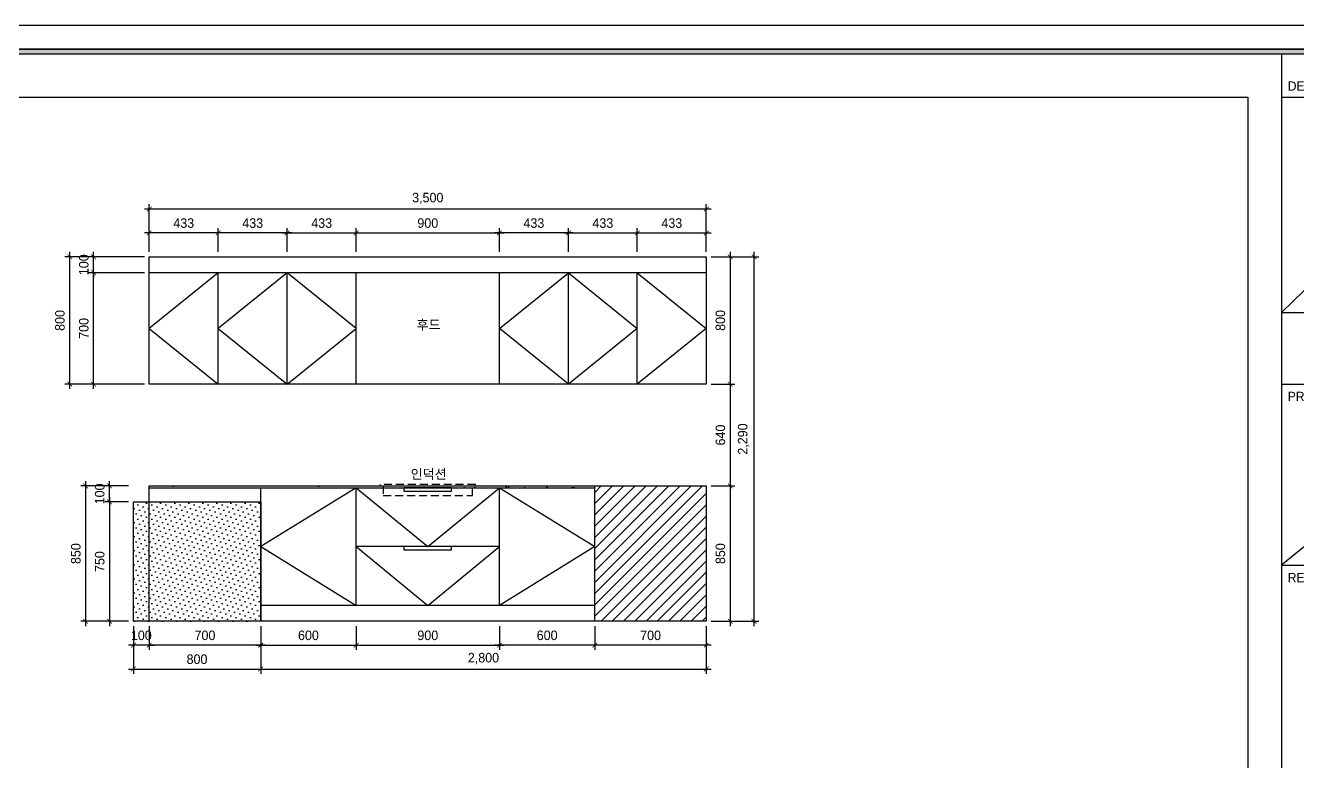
# Model space of a CAD drawing. Header units: inches. Extents: x 69359 to 144970, y -4972 to 56514.
# Drawn here: x 122345 to 130338, y 32766 to 37391 of the extents above; entities that cross this region are included whole.
import ezdxf
from ezdxf.enums import TextEntityAlignment as Align

# ---------------------------------------------------------------- set-up
doc = ezdxf.new("R2010")
doc.units = ezdxf.units.IN
doc.header["$LTSCALE"] = 50
doc.header["$MEASUREMENT"] = 0
doc.linetypes.add('DASHED', pattern=[0.75, 0.5, -0.25])
doc.linetypes.add('DASHEDX2', pattern=[1.5, 1, -0.5])
for name, color, linetype in [('03-WAL NEW', 3, 'Continuous'), ('06-FUR', 6, 'Continuous'), ('06-LIGHT', 4, 'Continuous'), ('07-DIM WAL', 5, 'Continuous'), ('FORM(YOURNAME)-1', 1, 'Continuous'), ('FORM(YOURNAME)-11', 1, 'Continuous'), ('FUR', 8, 'DASHED')]:
    doc.layers.add(name, color=color, linetype=linetype)
doc.styles.add('HY 울릉도 L', font='')
doc.styles.add('YOURNAME', font='HY울릉도M.TTF')
doc.styles.add('코레일둥고', font='Korail_Round_Gothic_Medium.ttf')
doc.styles.get('HY 울릉도 L').set_extended_font_data('HY울릉도L')
doc.dimstyles.new('30', dxfattribs={"dimscale": 30, "dimtxt": 2, "dimasz": 1, "dimexe": 1, "dimexo": 1, "dimgap": 1, "dimtad": 1, "dimdec": 0, "dimrnd": 0.05, "dimdsep": 46, "dimlunit": 6, "dimtxsty": 'HY 울릉도 L', "dimblk": 'ARCHTICK', "dimcen": 2.5, "dimdle": 1, "dimclrd": 133, "dimclre": 133, "dimclrt": 30, "dimadec": 0, "dimazin": 0, "dimtfac": 1, "dimtdec": 0, "dimtix": 1, "dimtmove": 2, "dimatfit": 3, "dimldrblk": 'ARCHTICK', "dimfxl": 1, "dimlwd": -1, "dimlwe": -1, "dimarcsym": 0})

# ---------------------------------------------------------------- blocks, each defined once
blk = doc.blocks.new('FORM-ELEVATION')
at = {"layer": 'FORM(YOURNAME)-11'}
h = blk.add_hatch(color=256, dxfattribs=at)
h.dxf.hatch_style = 1
h.paths.add_polyline_path([(-10309, 35708), (71691, 35708), (71691, 35508), (-10309, 35508)])
h.paths.add_polyline_path([(-10309, -21492), (71691, -21492), (71691, -21692), (-10309, -21692)])
at = {"layer": 'Defpoints', "color": 158}
for p, q in [((62481, 35508), (62481, -21492)), ((62481, 33708), (71691, 33708)), ((62481, 24686), (71691, 33708)), ((62481, 24686), (71691, 24686)), ((71691, 21686), (62481, 14097))]:
    blk.add_line(p, q, dxfattribs=at)
for points in [[(-10309, -21692), (71691, -21692), (71691, 35708), (-10309, 35708)], [(-8309, 33708), (61071, 33708), (61071, -19692), (-8309, -19692)]]:
    blk.add_lwpolyline(points, close=True, dxfattribs=at)
at = {"layer": 'FORM(YOURNAME)-11', "color": 14}
for p, q in [((62481, 21686), (71691, 21686)), ((62481, 14097), (71691, 14097))]:
    blk.add_line(p, q, dxfattribs=at)
at = {"layer": 'FORM(YOURNAME)-11', "color": 250}
blk.add_lwpolyline([(-11309, -22692), (72691, -22692), (72691, 36708), (-11309, 36708)], close=True, dxfattribs=at)
at = {"layer": 'FORM(YOURNAME)-11'}
blk.add_lwpolyline([(-10309, 35708), (71691, 35708), (71691, 35508), (-10309, 35508)], close=True, dxfattribs=at)
at = {"layer": 'FORM(YOURNAME)-11', "color": 14, "style": 'YOURNAME'}
for s, p in [('DESIGN BY.', (62739, 34170)), ('PROJECT.', (62739, 21172)), ('REMARK.', (62739, 13582))]:
    blk.add_text(s, height=386.1, dxfattribs=at).set_placement(p, align=Align.MIDDLE_LEFT)
at = {"layer": 'FORM(YOURNAME)-11', "color": 3, "style": 'YOURNAME'}
for tag, height, p in [('1', 450, (71041, -1219)), ('2', 450, (71041, -1863)), ('3', 450, (71041, -3150)), ('4', 450, (71041, -5081)), ('5', 515, (71041, -7398)), ('6', 515, (71041, -9650)), ('7', 515, (71041, -11903)), ('8', 515, (71041, -14155)), ('9', 515, (71041, -16408)), ('10', 515, (66791, -18596)), ('11', 515, (71041, -18660)), ('12', 515, (66791, -20848)), ('13', 515, (71041, -20848))]:
    blk.add_attdef(tag, text='', height=height, dxfattribs=at).set_placement(p, align=Align.MIDDLE_RIGHT)
blk = doc.blocks.new('_ArchTick')
at = {"color": 0, "linetype": 'ByBlock', "const_width": 0.15}
blk.add_lwpolyline([(-0.5, -0.5), (0.5, 0.5)], dxfattribs=at)
blk = doc.blocks.new('*D119')
at = {"layer": '07-DIM WAL', "color": 133, "transparency": 16777216}
for p, q in [((126653.3, 36237.4), (123093.3, 36237.4)), ((123123.3, 35967.4), (123123.3, 36267.4)), ((126623.3, 35967.4), (126623.3, 36267.4))]:
    blk.add_line(p, q, dxfattribs=at)
at = {"layer": 'Defpoints', "color": 0, "transparency": 16777216}
for p in [(123123.3, 36237.4), (123123.3, 35937.4), (126623.3, 35937.4)]:
    blk.add_point(p, dxfattribs=at)
at = {"layer": '07-DIM WAL', "color": 133, "transparency": 16777216, "xscale": 30, "yscale": 30, "zscale": 30, "rotation": 180}
blk.add_blockref('_ArchTick', (123123.3, 36237.4), dxfattribs=at)
at = {"layer": '07-DIM WAL', "color": 133, "transparency": 16777216, "xscale": 30, "yscale": 30, "zscale": 30}
blk.add_blockref('_ArchTick', (126623.3, 36237.4), dxfattribs=at)
at = {"layer": '07-DIM WAL', "color": 30, "transparency": 16777216, "insert": (124873.3, 36303.4), "char_height": 60, "attachment_point": 5, "style": 'HY 울릉도 L'}
blk.add_mtext('3,500', dxfattribs=at)
blk = doc.blocks.new('*D120')
at = {"layer": '07-DIM WAL', "color": 133, "transparency": 16777216}
for p, q in [((124393.3, 36087.4), (125353.3, 36087.4)), ((124423.3, 35967.4), (124423.3, 36117.4)), ((125323.3, 35967.4), (125323.3, 36117.4))]:
    blk.add_line(p, q, dxfattribs=at)
at = {"layer": 'Defpoints', "color": 0, "transparency": 16777216}
for p in [(125323.3, 36087.4), (124423.3, 35937.4), (125323.3, 35937.4)]:
    blk.add_point(p, dxfattribs=at)
at = {"layer": '07-DIM WAL', "color": 133, "transparency": 16777216, "xscale": 30, "yscale": 30, "zscale": 30, "rotation": 180}
blk.add_blockref('_ArchTick', (124423.3, 36087.4), dxfattribs=at)
at = {"layer": '07-DIM WAL', "color": 133, "transparency": 16777216, "xscale": 30, "yscale": 30, "zscale": 30}
blk.add_blockref('_ArchTick', (125323.3, 36087.4), dxfattribs=at)
at = {"layer": '07-DIM WAL', "color": 30, "transparency": 16777216, "insert": (124873.3, 36148.7), "char_height": 60, "attachment_point": 5, "style": 'HY 울릉도 L'}
blk.add_mtext('900', dxfattribs=at)
blk = doc.blocks.new('*D121')
at = {"layer": '07-DIM WAL', "color": 133, "transparency": 16777216}
for p, q in [((126653.3, 35937.4), (126803.3, 35937.4)), ((126773.3, 35967.4), (126773.3, 35107.4)), ((126653.3, 35137.4), (126803.3, 35137.4))]:
    blk.add_line(p, q, dxfattribs=at)
at = {"layer": 'Defpoints', "color": 0, "transparency": 16777216}
for p in [(126623.3, 35937.4), (126623.3, 35137.4), (126773.3, 35137.4)]:
    blk.add_point(p, dxfattribs=at)
at = {"layer": '07-DIM WAL', "color": 133, "transparency": 16777216, "xscale": 30, "yscale": 30, "zscale": 30}
for p, rotation in [((126773.3, 35937.4), 90), ((126773.3, 35137.4), 270)]:
    blk.add_blockref('_ArchTick', p, dxfattribs=dict(at, rotation=rotation))
at = {"layer": '07-DIM WAL', "color": 30, "transparency": 16777216, "insert": (126712, 35537.4), "char_height": 60, "attachment_point": 5, "rotation": 90, "style": 'HY 울릉도 L'}
blk.add_mtext('800', dxfattribs=at)
blk = doc.blocks.new('*D122')
at = {"layer": '07-DIM WAL', "color": 133, "transparency": 16777216}
for p, q in [((126653.3, 35137.4), (126803.3, 35137.4)), ((126773.3, 35167.4), (126773.3, 34467.4)), ((126653.3, 34497.4), (126803.3, 34497.4))]:
    blk.add_line(p, q, dxfattribs=at)
at = {"layer": 'Defpoints', "color": 0, "transparency": 16777216}
for p in [(126623.3, 35137.4), (126623.3, 34497.4), (126773.3, 34497.4)]:
    blk.add_point(p, dxfattribs=at)
at = {"layer": '07-DIM WAL', "color": 133, "transparency": 16777216, "xscale": 30, "yscale": 30, "zscale": 30}
for p, rotation in [((126773.3, 35137.4), 90), ((126773.3, 34497.4), 270)]:
    blk.add_blockref('_ArchTick', p, dxfattribs=dict(at, rotation=rotation))
at = {"layer": '07-DIM WAL', "color": 30, "transparency": 16777216, "insert": (126712, 34817.4), "char_height": 60, "attachment_point": 5, "rotation": 90, "style": 'HY 울릉도 L'}
blk.add_mtext('640', dxfattribs=at)
blk = doc.blocks.new('*D123')
at = {"layer": '07-DIM WAL', "color": 133, "transparency": 16777216}
for p, q in [((126653.3, 34497.4), (126803.3, 34497.4)), ((126773.3, 34527.4), (126773.3, 33617.4)), ((126653.3, 33647.4), (126803.3, 33647.4))]:
    blk.add_line(p, q, dxfattribs=at)
at = {"layer": 'Defpoints', "color": 0, "transparency": 16777216}
for p in [(126623.3, 34497.4), (126623.3, 33647.4), (126773.3, 33647.4)]:
    blk.add_point(p, dxfattribs=at)
at = {"layer": '07-DIM WAL', "color": 133, "transparency": 16777216, "xscale": 30, "yscale": 30, "zscale": 30}
for p, rotation in [((126773.3, 34497.4), 90), ((126773.3, 33647.4), 270)]:
    blk.add_blockref('_ArchTick', p, dxfattribs=dict(at, rotation=rotation))
at = {"layer": '07-DIM WAL', "color": 30, "transparency": 16777216, "insert": (126712, 34072.4), "char_height": 60, "attachment_point": 5, "rotation": 90, "style": 'HY 울릉도 L'}
blk.add_mtext('850', dxfattribs=at)
blk = doc.blocks.new('*D124')
at = {"layer": '07-DIM WAL', "color": 133, "transparency": 16777216}
for p, q in [((126653.3, 35937.4), (126953.3, 35937.4)), ((126923.3, 33617.4), (126923.3, 35967.4)), ((126653.3, 33647.4), (126953.3, 33647.4))]:
    blk.add_line(p, q, dxfattribs=at)
at = {"layer": 'Defpoints', "color": 0, "transparency": 16777216}
for p in [(126623.3, 35937.4), (126923.3, 35937.4), (126623.3, 33647.4)]:
    blk.add_point(p, dxfattribs=at)
at = {"layer": '07-DIM WAL', "color": 133, "transparency": 16777216, "xscale": 30, "yscale": 30, "zscale": 30}
for p, rotation in [((126923.3, 35937.4), 90), ((126923.3, 33647.4), 270)]:
    blk.add_blockref('_ArchTick', p, dxfattribs=dict(at, rotation=rotation))
at = {"layer": '07-DIM WAL', "color": 30, "transparency": 16777216, "insert": (126857.3, 34792.4), "char_height": 60, "attachment_point": 5, "rotation": 90, "style": 'HY 울릉도 L'}
blk.add_mtext('2,290', dxfattribs=at)
blk = doc.blocks.new('*D125')
at = {"layer": '07-DIM WAL', "color": 133, "transparency": 16777216}
for p, q in [((123023.3, 33617.4), (123023.3, 33317.4)), ((123823.3, 33617.4), (123823.3, 33317.4)), ((122993.3, 33347.4), (123853.3, 33347.4))]:
    blk.add_line(p, q, dxfattribs=at)
at = {"layer": 'Defpoints', "color": 0, "transparency": 16777216}
for p in [(123023.3, 33647.4), (123823.3, 33647.4), (123823.3, 33347.4)]:
    blk.add_point(p, dxfattribs=at)
at = {"layer": '07-DIM WAL', "color": 133, "transparency": 16777216, "xscale": 30, "yscale": 30, "zscale": 30, "rotation": 180}
blk.add_blockref('_ArchTick', (123023.3, 33347.4), dxfattribs=at)
at = {"layer": '07-DIM WAL', "color": 133, "transparency": 16777216, "xscale": 30, "yscale": 30, "zscale": 30}
blk.add_blockref('_ArchTick', (123823.3, 33347.4), dxfattribs=at)
at = {"layer": '07-DIM WAL', "color": 30, "transparency": 16777216, "insert": (123423.3, 33408.7), "char_height": 60, "attachment_point": 5, "style": 'HY 울릉도 L'}
blk.add_mtext('800', dxfattribs=at)
blk = doc.blocks.new('*D126')
at = {"layer": '07-DIM WAL', "color": 133, "transparency": 16777216}
for p, q in [((123123.3, 33617.4), (123123.3, 33467.4)), ((123823.3, 33617.4), (123823.3, 33467.4)), ((123853.3, 33497.4), (123093.3, 33497.4))]:
    blk.add_line(p, q, dxfattribs=at)
at = {"layer": 'Defpoints', "color": 0, "transparency": 16777216}
for p in [(123123.3, 33647.4), (123823.3, 33647.4), (123123.3, 33497.4)]:
    blk.add_point(p, dxfattribs=at)
at = {"layer": '07-DIM WAL', "color": 133, "transparency": 16777216, "xscale": 30, "yscale": 30, "zscale": 30, "rotation": 180}
blk.add_blockref('_ArchTick', (123123.3, 33497.4), dxfattribs=at)
at = {"layer": '07-DIM WAL', "color": 133, "transparency": 16777216, "xscale": 30, "yscale": 30, "zscale": 30}
blk.add_blockref('_ArchTick', (123823.3, 33497.4), dxfattribs=at)
at = {"layer": '07-DIM WAL', "color": 30, "transparency": 16777216, "insert": (123473.3, 33558.6), "char_height": 60, "attachment_point": 5, "style": 'HY 울릉도 L'}
blk.add_mtext('700', dxfattribs=at)
blk = doc.blocks.new('*D127')
at = {"layer": '07-DIM WAL', "color": 133, "transparency": 16777216}
for p, q in [((123023.3, 33617.4), (123023.3, 33467.4)), ((123123.3, 33617.4), (123123.3, 33467.4)), ((123023.3, 33497.4), (122993.3, 33497.4)), ((123123.3, 33497.4), (123023.3, 33497.4)), ((123123.3, 33497.4), (123153.3, 33497.4))]:
    blk.add_line(p, q, dxfattribs=at)
at = {"layer": 'Defpoints', "color": 0, "transparency": 16777216}
for p in [(123023.3, 33647.4), (123123.3, 33647.4), (123023.3, 33497.4)]:
    blk.add_point(p, dxfattribs=at)
at = {"layer": '07-DIM WAL', "color": 133, "transparency": 16777216, "xscale": 30, "yscale": 30, "zscale": 30}
blk.add_blockref('_ArchTick', (123023.3, 33497.4), dxfattribs=at)
at = {"layer": '07-DIM WAL', "color": 133, "transparency": 16777216, "xscale": 30, "yscale": 30, "zscale": 30, "rotation": 180}
blk.add_blockref('_ArchTick', (123123.3, 33497.4), dxfattribs=at)
at = {"layer": '07-DIM WAL', "color": 30, "transparency": 16777216, "insert": (123073.3, 33558.6), "char_height": 60, "attachment_point": 5, "style": 'HY 울릉도 L'}
blk.add_mtext('100', dxfattribs=at)
blk = doc.blocks.new('*D128')
at = {"layer": '07-DIM WAL', "color": 133, "transparency": 16777216}
for p, q in [((123823.3, 33617.4), (123823.3, 33317.4)), ((126623.3, 33617.4), (126623.3, 33317.4)), ((123793.3, 33347.4), (126653.3, 33347.4))]:
    blk.add_line(p, q, dxfattribs=at)
at = {"layer": 'Defpoints', "color": 0, "transparency": 16777216}
for p in [(123823.3, 33647.4), (126623.3, 33647.4), (126623.3, 33347.4)]:
    blk.add_point(p, dxfattribs=at)
at = {"layer": '07-DIM WAL', "color": 133, "transparency": 16777216, "xscale": 30, "yscale": 30, "zscale": 30, "rotation": 180}
blk.add_blockref('_ArchTick', (123823.3, 33347.4), dxfattribs=at)
at = {"layer": '07-DIM WAL', "color": 133, "transparency": 16777216, "xscale": 30, "yscale": 30, "zscale": 30}
blk.add_blockref('_ArchTick', (126623.3, 33347.4), dxfattribs=at)
at = {"layer": '07-DIM WAL', "color": 30, "transparency": 16777216, "insert": (125223.3, 33413.3), "char_height": 60, "attachment_point": 5, "style": 'HY 울릉도 L'}
blk.add_mtext('2,800', dxfattribs=at)
blk = doc.blocks.new('*D129')
at = {"layer": '07-DIM WAL', "color": 133, "transparency": 16777216}
for p, q in [((125923.3, 33617.4), (125923.3, 33467.4)), ((126623.3, 33617.4), (126623.3, 33467.4)), ((126653.3, 33497.4), (125893.3, 33497.4))]:
    blk.add_line(p, q, dxfattribs=at)
at = {"layer": 'Defpoints', "color": 0, "transparency": 16777216}
for p in [(125923.3, 33647.4), (126623.3, 33647.4), (125923.3, 33497.4)]:
    blk.add_point(p, dxfattribs=at)
at = {"layer": '07-DIM WAL', "color": 133, "transparency": 16777216, "xscale": 30, "yscale": 30, "zscale": 30, "rotation": 180}
blk.add_blockref('_ArchTick', (125923.3, 33497.4), dxfattribs=at)
at = {"layer": '07-DIM WAL', "color": 133, "transparency": 16777216, "xscale": 30, "yscale": 30, "zscale": 30}
blk.add_blockref('_ArchTick', (126623.3, 33497.4), dxfattribs=at)
at = {"layer": '07-DIM WAL', "color": 30, "transparency": 16777216, "insert": (126273.3, 33558.6), "char_height": 60, "attachment_point": 5, "style": 'HY 울릉도 L'}
blk.add_mtext('700', dxfattribs=at)
blk = doc.blocks.new('*D130')
at = {"layer": '07-DIM WAL', "color": 133, "transparency": 16777216}
for p, q in [((125323.3, 33617.4), (125323.3, 33467.4)), ((125923.3, 33617.4), (125923.3, 33467.4)), ((125953.3, 33497.4), (125293.3, 33497.4))]:
    blk.add_line(p, q, dxfattribs=at)
at = {"layer": 'Defpoints', "color": 0, "transparency": 16777216}
for p in [(125323.3, 33647.4), (125923.3, 33647.4), (125323.3, 33497.4)]:
    blk.add_point(p, dxfattribs=at)
at = {"layer": '07-DIM WAL', "color": 133, "transparency": 16777216, "xscale": 30, "yscale": 30, "zscale": 30, "rotation": 180}
blk.add_blockref('_ArchTick', (125323.3, 33497.4), dxfattribs=at)
at = {"layer": '07-DIM WAL', "color": 133, "transparency": 16777216, "xscale": 30, "yscale": 30, "zscale": 30}
blk.add_blockref('_ArchTick', (125923.3, 33497.4), dxfattribs=at)
at = {"layer": '07-DIM WAL', "color": 30, "transparency": 16777216, "insert": (125623.3, 33558.6), "char_height": 60, "attachment_point": 5, "style": 'HY 울릉도 L'}
blk.add_mtext('600', dxfattribs=at)
blk = doc.blocks.new('*D131')
at = {"layer": '07-DIM WAL', "color": 133, "transparency": 16777216}
for p, q in [((123823.3, 33617.4), (123823.3, 33467.4)), ((124423.3, 33617.4), (124423.3, 33467.4)), ((123793.3, 33497.4), (124453.3, 33497.4))]:
    blk.add_line(p, q, dxfattribs=at)
at = {"layer": 'Defpoints', "color": 0, "transparency": 16777216}
for p in [(123823.3, 33647.4), (124423.3, 33647.4), (124423.3, 33497.4)]:
    blk.add_point(p, dxfattribs=at)
at = {"layer": '07-DIM WAL', "color": 133, "transparency": 16777216, "xscale": 30, "yscale": 30, "zscale": 30, "rotation": 180}
blk.add_blockref('_ArchTick', (123823.3, 33497.4), dxfattribs=at)
at = {"layer": '07-DIM WAL', "color": 133, "transparency": 16777216, "xscale": 30, "yscale": 30, "zscale": 30}
blk.add_blockref('_ArchTick', (124423.3, 33497.4), dxfattribs=at)
at = {"layer": '07-DIM WAL', "color": 30, "transparency": 16777216, "insert": (124123.3, 33558.6), "char_height": 60, "attachment_point": 5, "style": 'HY 울릉도 L'}
blk.add_mtext('600', dxfattribs=at)
blk = doc.blocks.new('*D132')
at = {"layer": '07-DIM WAL', "color": 133, "transparency": 16777216}
for p, q in [((124423.3, 33617.4), (124423.3, 33467.4)), ((125323.3, 33617.4), (125323.3, 33467.4)), ((124393.3, 33497.4), (125353.3, 33497.4))]:
    blk.add_line(p, q, dxfattribs=at)
at = {"layer": 'Defpoints', "color": 0, "transparency": 16777216}
for p in [(124423.3, 33647.4), (125323.3, 33647.4), (125323.3, 33497.4)]:
    blk.add_point(p, dxfattribs=at)
at = {"layer": '07-DIM WAL', "color": 133, "transparency": 16777216, "xscale": 30, "yscale": 30, "zscale": 30, "rotation": 180}
blk.add_blockref('_ArchTick', (124423.3, 33497.4), dxfattribs=at)
at = {"layer": '07-DIM WAL', "color": 133, "transparency": 16777216, "xscale": 30, "yscale": 30, "zscale": 30}
blk.add_blockref('_ArchTick', (125323.3, 33497.4), dxfattribs=at)
at = {"layer": '07-DIM WAL', "color": 30, "transparency": 16777216, "insert": (124873.3, 33558.7), "char_height": 60, "attachment_point": 5, "style": 'HY 울릉도 L'}
blk.add_mtext('900', dxfattribs=at)
blk = doc.blocks.new('*D133')
at = {"layer": '07-DIM WAL', "color": 133, "transparency": 16777216}
for p, q in [((122993.3, 34397.4), (122843.3, 34397.4)), ((122873.3, 34427.4), (122873.3, 33617.4)), ((122993.3, 33647.4), (122843.3, 33647.4))]:
    blk.add_line(p, q, dxfattribs=at)
at = {"layer": 'Defpoints', "color": 0, "transparency": 16777216}
for p in [(123023.3, 34397.4), (122873.3, 33647.4), (123023.3, 33647.4)]:
    blk.add_point(p, dxfattribs=at)
at = {"layer": '07-DIM WAL', "color": 133, "transparency": 16777216, "xscale": 30, "yscale": 30, "zscale": 30}
for p, rotation in [((122873.3, 34397.4), 90), ((122873.3, 33647.4), 270)]:
    blk.add_blockref('_ArchTick', p, dxfattribs=dict(at, rotation=rotation))
at = {"layer": '07-DIM WAL', "color": 30, "transparency": 16777216, "insert": (122812, 34022.4), "char_height": 60, "attachment_point": 5, "rotation": 90, "style": 'HY 울릉도 L'}
blk.add_mtext('750', dxfattribs=at)
blk = doc.blocks.new('*D134')
at = {"layer": '07-DIM WAL', "color": 133, "transparency": 16777216}
for p, q in [((122993.3, 34497.4), (122843.3, 34497.4)), ((122873.3, 34497.4), (122873.3, 34527.4)), ((122873.3, 34397.4), (122873.3, 34497.4)), ((122993.3, 34397.4), (122843.3, 34397.4)), ((122873.3, 34397.4), (122873.3, 34367.4))]:
    blk.add_line(p, q, dxfattribs=at)
at = {"layer": 'Defpoints', "color": 0, "transparency": 16777216}
for p in [(122873.3, 34497.4), (123023.3, 34497.4), (123023.3, 34397.4)]:
    blk.add_point(p, dxfattribs=at)
at = {"layer": '07-DIM WAL', "color": 133, "transparency": 16777216, "xscale": 30, "yscale": 30, "zscale": 30}
for p, rotation in [((122873.3, 34497.4), 270), ((122873.3, 34397.4), 90)]:
    blk.add_blockref('_ArchTick', p, dxfattribs=dict(at, rotation=rotation))
at = {"layer": '07-DIM WAL', "color": 30, "transparency": 16777216, "insert": (122812, 34447.4), "char_height": 60, "attachment_point": 5, "rotation": 90, "style": 'HY 울릉도 L'}
blk.add_mtext('100', dxfattribs=at)
blk = doc.blocks.new('*D135')
at = {"layer": '07-DIM WAL', "color": 133, "transparency": 16777216}
for p, q in [((122993.3, 34497.4), (122693.3, 34497.4)), ((122723.3, 34527.4), (122723.3, 33617.4)), ((122993.3, 33647.4), (122693.3, 33647.4))]:
    blk.add_line(p, q, dxfattribs=at)
at = {"layer": 'Defpoints', "color": 0, "transparency": 16777216}
for p in [(123023.3, 34497.4), (122723.3, 33647.4), (123023.3, 33647.4)]:
    blk.add_point(p, dxfattribs=at)
at = {"layer": '07-DIM WAL', "color": 133, "transparency": 16777216, "xscale": 30, "yscale": 30, "zscale": 30}
for p, rotation in [((122723.3, 34497.4), 90), ((122723.3, 33647.4), 270)]:
    blk.add_blockref('_ArchTick', p, dxfattribs=dict(at, rotation=rotation))
at = {"layer": '07-DIM WAL', "color": 30, "transparency": 16777216, "insert": (122662, 34072.4), "char_height": 60, "attachment_point": 5, "rotation": 90, "style": 'HY 울릉도 L'}
blk.add_mtext('850', dxfattribs=at)
blk = doc.blocks.new('*D200')
at = {"layer": '07-DIM WAL', "color": 133, "transparency": 16777216}
for p, q in [((123093.3, 35837.4), (122743.3, 35837.4)), ((122773.3, 35107.4), (122773.3, 35867.4)), ((123093.3, 35137.4), (122743.3, 35137.4))]:
    blk.add_line(p, q, dxfattribs=at)
at = {"layer": 'Defpoints', "color": 0, "transparency": 16777216}
for p in [(122773.3, 35837.4), (123123.3, 35837.4), (123123.3, 35137.4)]:
    blk.add_point(p, dxfattribs=at)
at = {"layer": '07-DIM WAL', "color": 133, "transparency": 16777216, "xscale": 30, "yscale": 30, "zscale": 30}
for p, rotation in [((122773.3, 35837.4), 90), ((122773.3, 35137.4), 270)]:
    blk.add_blockref('_ArchTick', p, dxfattribs=dict(at, rotation=rotation))
at = {"layer": '07-DIM WAL', "color": 30, "transparency": 16777216, "insert": (122712, 35487.4), "char_height": 60, "attachment_point": 5, "rotation": 90, "style": 'HY 울릉도 L'}
blk.add_mtext('700', dxfattribs=at)
blk = doc.blocks.new('*D201')
at = {"layer": '07-DIM WAL', "color": 133, "transparency": 16777216}
for p, q in [((123093.3, 35937.4), (122743.3, 35937.4)), ((122773.3, 35937.4), (122773.3, 35967.4)), ((122773.3, 35837.4), (122773.3, 35937.4)), ((123093.3, 35837.4), (122743.3, 35837.4)), ((122773.3, 35837.4), (122773.3, 35807.4))]:
    blk.add_line(p, q, dxfattribs=at)
at = {"layer": 'Defpoints', "color": 0, "transparency": 16777216}
for p in [(122773.3, 35937.4), (123123.3, 35937.4), (123123.3, 35837.4)]:
    blk.add_point(p, dxfattribs=at)
at = {"layer": '07-DIM WAL', "color": 133, "transparency": 16777216, "xscale": 30, "yscale": 30, "zscale": 30}
for p, rotation in [((122773.3, 35937.4), 270), ((122773.3, 35837.4), 90)]:
    blk.add_blockref('_ArchTick', p, dxfattribs=dict(at, rotation=rotation))
at = {"layer": '07-DIM WAL', "color": 30, "transparency": 16777216, "insert": (122712, 35887.4), "char_height": 60, "attachment_point": 5, "rotation": 90, "style": 'HY 울릉도 L'}
blk.add_mtext('100', dxfattribs=at)
blk = doc.blocks.new('*D202')
at = {"layer": '07-DIM WAL', "color": 133, "transparency": 16777216}
for p, q in [((123093.3, 35937.4), (122593.3, 35937.4)), ((122623.3, 35107.4), (122623.3, 35967.4)), ((123093.3, 35137.4), (122593.3, 35137.4))]:
    blk.add_line(p, q, dxfattribs=at)
at = {"layer": 'Defpoints', "color": 0, "transparency": 16777216}
for p in [(122623.3, 35937.4), (123123.3, 35937.4), (123123.3, 35137.4)]:
    blk.add_point(p, dxfattribs=at)
at = {"layer": '07-DIM WAL', "color": 133, "transparency": 16777216, "xscale": 30, "yscale": 30, "zscale": 30}
for p, rotation in [((122623.3, 35937.4), 90), ((122623.3, 35137.4), 270)]:
    blk.add_blockref('_ArchTick', p, dxfattribs=dict(at, rotation=rotation))
at = {"layer": '07-DIM WAL', "color": 30, "transparency": 16777216, "insert": (122562, 35537.4), "char_height": 60, "attachment_point": 5, "rotation": 90, "style": 'HY 울릉도 L'}
blk.add_mtext('800', dxfattribs=at)
blk = doc.blocks.new('*D203')
at = {"layer": '07-DIM WAL', "color": 133, "transparency": 16777216}
for p, q in [((123959.9, 36087.4), (124453.3, 36087.4)), ((123989.9, 35967.4), (123989.9, 36117.4)), ((124423.3, 35967.4), (124423.3, 36117.4))]:
    blk.add_line(p, q, dxfattribs=at)
at = {"layer": 'Defpoints', "color": 0, "transparency": 16777216}
for p in [(124423.3, 36087.4), (123989.9, 35937.4), (124423.3, 35937.4)]:
    blk.add_point(p, dxfattribs=at)
at = {"layer": '07-DIM WAL', "color": 133, "transparency": 16777216, "xscale": 30, "yscale": 30, "zscale": 30, "rotation": 180}
blk.add_blockref('_ArchTick', (123989.9, 36087.4), dxfattribs=at)
at = {"layer": '07-DIM WAL', "color": 133, "transparency": 16777216, "xscale": 30, "yscale": 30, "zscale": 30}
blk.add_blockref('_ArchTick', (124423.3, 36087.4), dxfattribs=at)
at = {"layer": '07-DIM WAL', "color": 30, "transparency": 16777216, "insert": (124206.6, 36148.7), "char_height": 60, "attachment_point": 5, "style": 'HY 울릉도 L'}
blk.add_mtext('433', dxfattribs=at)
blk = doc.blocks.new('*D204')
at = {"layer": '07-DIM WAL', "color": 133, "transparency": 16777216}
for p, q in [((124019.9, 36087.4), (123526.6, 36087.4)), ((123556.6, 35967.4), (123556.6, 36117.4)), ((123989.9, 35967.4), (123989.9, 36117.4))]:
    blk.add_line(p, q, dxfattribs=at)
at = {"layer": 'Defpoints', "color": 0, "transparency": 16777216}
for p in [(123556.6, 36087.4), (123556.6, 35937.4), (123989.9, 35937.4)]:
    blk.add_point(p, dxfattribs=at)
at = {"layer": '07-DIM WAL', "color": 133, "transparency": 16777216, "xscale": 30, "yscale": 30, "zscale": 30, "rotation": 180}
blk.add_blockref('_ArchTick', (123556.6, 36087.4), dxfattribs=at)
at = {"layer": '07-DIM WAL', "color": 133, "transparency": 16777216, "xscale": 30, "yscale": 30, "zscale": 30}
blk.add_blockref('_ArchTick', (123989.9, 36087.4), dxfattribs=at)
at = {"layer": '07-DIM WAL', "color": 30, "transparency": 16777216, "insert": (123773.3, 36148.7), "char_height": 60, "attachment_point": 5, "style": 'HY 울릉도 L'}
blk.add_mtext('433', dxfattribs=at)
blk = doc.blocks.new('*D205')
at = {"layer": '07-DIM WAL', "color": 133, "transparency": 16777216}
for p, q in [((123586.6, 36087.4), (123093.3, 36087.4)), ((123123.3, 35967.4), (123123.3, 36117.4)), ((123556.6, 35967.4), (123556.6, 36117.4))]:
    blk.add_line(p, q, dxfattribs=at)
at = {"layer": 'Defpoints', "color": 0, "transparency": 16777216}
for p in [(123123.3, 36087.4), (123123.3, 35937.4), (123556.6, 35937.4)]:
    blk.add_point(p, dxfattribs=at)
at = {"layer": '07-DIM WAL', "color": 133, "transparency": 16777216, "xscale": 30, "yscale": 30, "zscale": 30, "rotation": 180}
blk.add_blockref('_ArchTick', (123123.3, 36087.4), dxfattribs=at)
at = {"layer": '07-DIM WAL', "color": 133, "transparency": 16777216, "xscale": 30, "yscale": 30, "zscale": 30}
blk.add_blockref('_ArchTick', (123556.6, 36087.4), dxfattribs=at)
at = {"layer": '07-DIM WAL', "color": 30, "transparency": 16777216, "insert": (123339.9, 36148.7), "char_height": 60, "attachment_point": 5, "style": 'HY 울릉도 L'}
blk.add_mtext('433', dxfattribs=at)
blk = doc.blocks.new('*D206')
at = {"layer": '07-DIM WAL', "color": 133, "transparency": 16777216}
for p, q in [((125786.6, 36087.4), (125293.3, 36087.4)), ((125323.3, 35967.4), (125323.3, 36117.4)), ((125756.6, 35967.4), (125756.6, 36117.4))]:
    blk.add_line(p, q, dxfattribs=at)
at = {"layer": 'Defpoints', "color": 0, "transparency": 16777216}
for p in [(125323.3, 36087.4), (125323.3, 35937.4), (125756.6, 35937.4)]:
    blk.add_point(p, dxfattribs=at)
at = {"layer": '07-DIM WAL', "color": 133, "transparency": 16777216, "xscale": 30, "yscale": 30, "zscale": 30, "rotation": 180}
blk.add_blockref('_ArchTick', (125323.3, 36087.4), dxfattribs=at)
at = {"layer": '07-DIM WAL', "color": 133, "transparency": 16777216, "xscale": 30, "yscale": 30, "zscale": 30}
blk.add_blockref('_ArchTick', (125756.6, 36087.4), dxfattribs=at)
at = {"layer": '07-DIM WAL', "color": 30, "transparency": 16777216, "insert": (125539.9, 36148.7), "char_height": 60, "attachment_point": 5, "style": 'HY 울릉도 L'}
blk.add_mtext('433', dxfattribs=at)
blk = doc.blocks.new('*D207')
at = {"layer": '07-DIM WAL', "color": 133, "transparency": 16777216}
for p, q in [((125726.6, 36087.4), (126219.9, 36087.4)), ((125756.6, 35967.4), (125756.6, 36117.4)), ((126189.9, 35967.4), (126189.9, 36117.4))]:
    blk.add_line(p, q, dxfattribs=at)
at = {"layer": 'Defpoints', "color": 0, "transparency": 16777216}
for p in [(126189.9, 36087.4), (125756.6, 35937.4), (126189.9, 35937.4)]:
    blk.add_point(p, dxfattribs=at)
at = {"layer": '07-DIM WAL', "color": 133, "transparency": 16777216, "xscale": 30, "yscale": 30, "zscale": 30, "rotation": 180}
blk.add_blockref('_ArchTick', (125756.6, 36087.4), dxfattribs=at)
at = {"layer": '07-DIM WAL', "color": 133, "transparency": 16777216, "xscale": 30, "yscale": 30, "zscale": 30}
blk.add_blockref('_ArchTick', (126189.9, 36087.4), dxfattribs=at)
at = {"layer": '07-DIM WAL', "color": 30, "transparency": 16777216, "insert": (125973.3, 36148.7), "char_height": 60, "attachment_point": 5, "style": 'HY 울릉도 L'}
blk.add_mtext('433', dxfattribs=at)
blk = doc.blocks.new('*D208')
at = {"layer": '07-DIM WAL', "color": 133, "transparency": 16777216}
for p, q in [((126159.9, 36087.4), (126653.3, 36087.4)), ((126189.9, 35967.4), (126189.9, 36117.4)), ((126623.3, 35967.4), (126623.3, 36117.4))]:
    blk.add_line(p, q, dxfattribs=at)
at = {"layer": 'Defpoints', "color": 0, "transparency": 16777216}
for p in [(126623.3, 36087.4), (126189.9, 35937.4), (126623.3, 35937.4)]:
    blk.add_point(p, dxfattribs=at)
at = {"layer": '07-DIM WAL', "color": 133, "transparency": 16777216, "xscale": 30, "yscale": 30, "zscale": 30, "rotation": 180}
blk.add_blockref('_ArchTick', (126189.9, 36087.4), dxfattribs=at)
at = {"layer": '07-DIM WAL', "color": 133, "transparency": 16777216, "xscale": 30, "yscale": 30, "zscale": 30}
blk.add_blockref('_ArchTick', (126623.3, 36087.4), dxfattribs=at)
at = {"layer": '07-DIM WAL', "color": 30, "transparency": 16777216, "insert": (126406.6, 36148.7), "char_height": 60, "attachment_point": 5, "style": 'HY 울릉도 L'}
blk.add_mtext('433', dxfattribs=at)

msp = doc.modelspace()

# ---------------------------------------------------------------- hatches: boundary and pattern name
at = {"layer": '03-WAL NEW'}
h = msp.add_hatch(dxfattribs=at)
h.set_pattern_fill('AR-SAND', color=8, scale=100, double=1)
h.set_pattern_definition([(37.5, (56980.91, -2970.47), (-6.29934, 192.68238), [0, -152, 0, -170, 0, -162.5]), (7.5, (56980.9, -2970.47), (176.9777, 282.2146), [0, -82, 0, -137, 0, -52.5]), (327.5, (56857.91, -2970.47), (311.4142, 0.5659), [0, -50, 0, -180, 0, -235]), (317.5, (56857.9, -2970.47), (300.6127, 87.7676), [0, -25, 0, -118, 0, -135])])
h.paths.add_polyline_path([(123223.3, 34497.4), (125923.3, 34497.4), (125923.3, 34485.4), (123223.3, 34485.4)])
h = msp.add_hatch(dxfattribs=at)
h.set_pattern_fill('_USER', color=8, scale=50, angle=45, pattern_type=0)
h.set_pattern_definition([(45, (56980.91, -7827.183), (-35.35534, 35.35534), [])])
h.paths.add_polyline_path([(126623.3, 33647.4), (125923.3, 33647.4), (125923.3, 34497.4), (126623.3, 34497.4)])
h = msp.add_hatch(dxfattribs=at)
h.set_pattern_fill('DOTS', color=8, scale=500, angle=45)
h.set_pattern_definition([(45, (56980.91, -7827.183), (-11.048543, 33.14563), [0, -31.25])])
h.paths.add_polyline_path([(123023.3, 33647.4), (123023.3, 34397.4), (123823.3, 34397.4), (123823.3, 33647.4)])

# ---------------------------------------------------------------- linework, layer by layer
at = {"layer": '06-FUR'}
for p, q in [((126623.3, 35837.4), (123123.3, 35837.4)), ((123556.6, 35137.4), (123556.6, 35837.4)), ((123989.9, 35137.4), (123989.9, 35837.4)), ((124423.3, 35137.4), (124423.3, 35837.4)), ((125323.3, 35137.4), (125323.3, 35837.4)), ((125756.6, 35137.4), (125756.6, 35837.4)), ((126189.9, 35137.4), (126189.9, 35837.4)), ((123123.3, 34485.4), (125923.3, 34485.4)), ((123823.3, 33647.4), (123823.3, 34485.4)), ((124423.3, 33747.4), (124423.3, 34485.4)), ((125323.3, 33747.4), (125323.3, 34485.4)), ((125323.3, 34116.4), (124423.3, 34116.4)), ((125923.3, 33747.4), (123823.3, 33747.4))]:
    msp.add_line(p, q, dxfattribs=at)
for points in [[(123123.3, 35937.4), (126623.3, 35937.4), (126623.3, 35137.4), (123123.3, 35137.4)], [(123123.3, 34497.4), (126623.3, 34497.4), (126623.3, 33647.4), (123123.3, 33647.4)], [(126623.3, 33647.4), (125923.3, 33647.4), (125923.3, 34497.4), (126623.3, 34497.4)]]:
    msp.add_lwpolyline(points, close=True, dxfattribs=at)
at = {"layer": '06-FUR', "color": 1}
for points in [[(123556.6, 35837.4), (123123.3, 35487.4), (123556.6, 35137.4)], [(123989.9, 35137.4), (124423.3, 35487.4), (123989.9, 35837.4), (123556.6, 35487.4), (123989.9, 35137.4)], [(125756.6, 35137.4), (125323.3, 35487.4), (125756.6, 35837.4), (126189.9, 35487.4), (125756.6, 35137.4)], [(126189.9, 35837.4), (126623.3, 35487.4), (126189.9, 35137.4)], [(124423.3, 34485.4), (123823.3, 34116.4), (124423.3, 33747.4)], [(124423.3, 34485.4), (124873.3, 34116.4), (125323.3, 34485.4)], [(125323.3, 34485.4), (125923.3, 34116.4), (125323.3, 33747.4)], [(124423.3, 34116.4), (124873.3, 33747.4), (125323.3, 34116.4)]]:
    msp.add_lwpolyline(points, dxfattribs=at)
at = {"layer": '06-FUR', "color": 7, "linetype": 'DASHEDX2'}
for points in [[(125173.3, 34497.4), (125173.3, 34507.4), (124573.3, 34507.4), (124573.3, 34497.4), (125173.3, 34497.4)], [(124593.3, 34497.4), (124593.3, 34438.4), (125153.3, 34438.4), (125153.3, 34497.4)]]:
    msp.add_lwpolyline(points, dxfattribs=at)
at = {"layer": '06-FUR'}
msp.add_lwpolyline([(123023.3, 33647.4), (123023.3, 34397.4), (123823.3, 34397.4), (123823.3, 33647.4), (123023.3, 33647.4)], dxfattribs=at)
at = {"layer": '06-LIGHT', "color": 1}
for points in [[(125023.3, 34485.4), (124723.3, 34485.4), (124723.3, 34465.4), (125023.3, 34465.4)], [(125023.3, 34116.4), (124723.3, 34116.4), (124723.3, 34096.4), (125023.3, 34096.4)]]:
    msp.add_lwpolyline(points, close=True, dxfattribs=at)

# ---------------------------------------------------------------- block references
at = {"layer": 'FORM(YOURNAME)-1', "xscale": 0.15, "yscale": 0.15, "zscale": 0.15}
msp.add_blockref('FORM-ELEVATION', (120866.1, 31884.3), dxfattribs=at)

# ---------------------------------------------------------------- texts
at = {"layer": 'FUR', "style": '코레일둥고'}
for s, p in [('후드', (124878.4, 35480.5)), ('인덕션', (124878.4, 34542.1))]:
    msp.add_text(s, height=60, dxfattribs=at).set_placement(p, align=Align.CENTER)

# ---------------------------------------------------------------- dimensions: what is measured, and where the dimension line sits
at = {"layer": '07-DIM WAL'}
for base, p1, p2, picture, middle in [((123123.3, 36237.4), (126623.3, 35937.4), (123123.3, 35937.4), '*D119', (124873.3, 36303.4)), ((123123.3, 36087.4), (123556.6, 35937.4), (123123.3, 35937.4), '*D205', (123339.9, 36148.7)), ((123556.6, 36087.4), (123989.9, 35937.4), (123556.6, 35937.4), '*D204', (123773.3, 36148.7)), ((124423.3, 36087.4), (123989.9, 35937.4), (124423.3, 35937.4), '*D203', (124206.6, 36148.7)), ((125323.3, 36087.4), (124423.3, 35937.4), (125323.3, 35937.4), '*D120', (124873.3, 36148.7)), ((123823.3, 33347.4), (123023.3, 33647.4), (123823.3, 33647.4), '*D125', (123423.3, 33408.7)), ((123023.3, 33497.4), (123123.3, 33647.4), (123023.3, 33647.4), '*D127', (123073.3, 33558.6)), ((123123.3, 33497.4), (123823.3, 33647.4), (123123.3, 33647.4), '*D126', (123473.3, 33558.6)), ((126623.3, 33347.4), (123823.3, 33647.4), (126623.3, 33647.4), '*D128', (125223.3, 33413.3)), ((124423.3, 33497.4), (123823.3, 33647.4), (124423.3, 33647.4), '*D131', (124123.3, 33558.6)), ((125323.3, 33497.4), (124423.3, 33647.4), (125323.3, 33647.4), '*D132', (124873.3, 33558.7)), ((125323.3, 33497.4), (125923.3, 33647.4), (125323.3, 33647.4), '*D130', (125623.3, 33558.6)), ((125923.3, 33497.4), (126623.3, 33647.4), (125923.3, 33647.4), '*D129', (126273.3, 33558.6))]:
    dim = msp.add_linear_dim(base=base, p1=p1, p2=p2, dimstyle='30', override={"dimfxl": 1.25, "dimarcsym": 2}, dxfattribs=at)
    dim.commit()
    dim.dimension.update_dxf_attribs({"geometry": picture, "text_midpoint": middle})
for base, p1, p2, angle, picture, middle in [((125323.3, 36087.4), (125756.6, 35937.4), (125323.3, 35937.4), 180, '*D206', (125539.9, 36148.7)), ((126189.9, 36087.4), (125756.6, 35937.4), (126189.9, 35937.4), 180, '*D207', (125973.3, 36148.7)), ((126623.3, 36087.4), (126189.9, 35937.4), (126623.3, 35937.4), 180, '*D208', (126406.6, 36148.7)), ((122623.3, 35937.4), (123123.3, 35137.4), (123123.3, 35937.4), 90, '*D202', (122562, 35537.4)), ((122773.3, 35937.4), (123123.3, 35837.4), (123123.3, 35937.4), 90, '*D201', (122712, 35887.4)), ((126773.3, 35137.4), (126623.3, 35937.4), (126623.3, 35137.4), 90, '*D121', (126712, 35537.4)), ((126923.3, 35937.4), (126623.3, 33647.4), (126623.3, 35937.4), 90, '*D124', (126857.3, 34792.4)), ((122773.3, 35837.4), (123123.3, 35137.4), (123123.3, 35837.4), 90, '*D200', (122712, 35487.4)), ((126773.3, 34497.4), (126623.3, 35137.4), (126623.3, 34497.4), 90, '*D122', (126712, 34817.4)), ((122723.3, 33647.4), (123023.3, 34497.4), (123023.3, 33647.4), 90, '*D135', (122662, 34072.4)), ((122873.3, 34497.4), (123023.3, 34397.4), (123023.3, 34497.4), 90, '*D134', (122812, 34447.4)), ((126773.3, 33647.4), (126623.3, 34497.4), (126623.3, 33647.4), 90, '*D123', (126712, 34072.4)), ((122873.3, 33647.4), (123023.3, 34397.4), (123023.3, 33647.4), 90, '*D133', (122812, 34022.4))]:
    dim = msp.add_linear_dim(base=base, p1=p1, p2=p2, angle=angle, dimstyle='30', override={"dimfxl": 1.25, "dimarcsym": 2}, dxfattribs=at)
    dim.commit()
    dim.dimension.update_dxf_attribs({"geometry": picture, "text_midpoint": middle})

doc.saveas('drawing.dxf')
